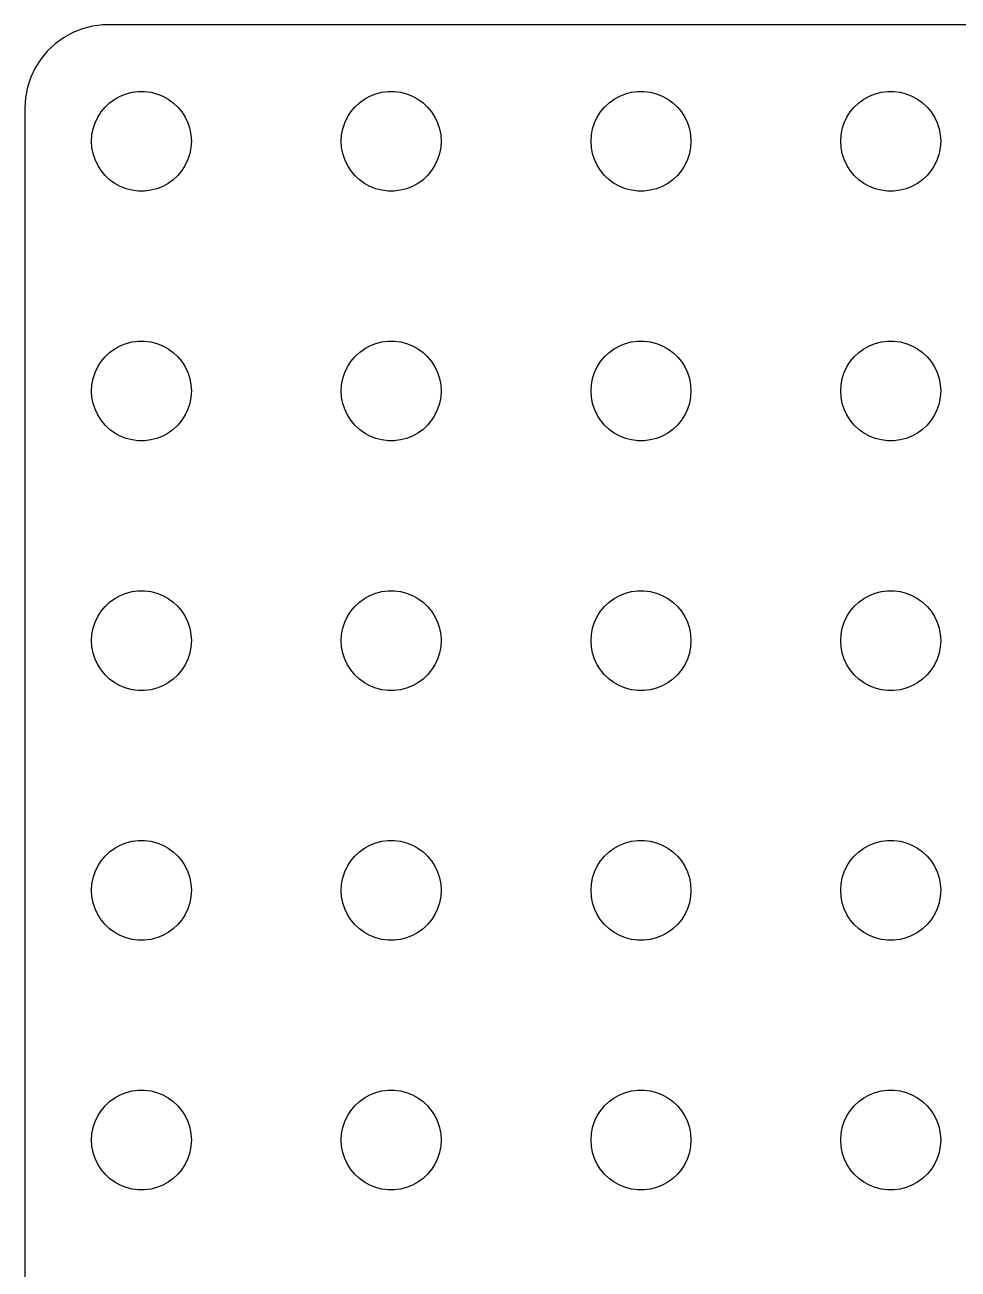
# Model space of a CAD drawing. Header units: metres. Extents: x -210 to 210, y -149 to 149.
# Drawn here: x -209.5 to -153.5, y 74.7 to 149.5 of the extents above; entities that cross this region are included whole.
import ezdxf

# ---------------------------------------------------------------- set-up
doc = ezdxf.new("R2010")
doc.units = ezdxf.units.M

msp = doc.modelspace()

# ---------------------------------------------------------------- linework, layer by layer
for p, q in [((-204.814, 149.49), (-205.437, 149.411)), ((204.814, 149.49), (-204.814, 149.49)), ((-206.629, 149.024), (-207.179, 148.722)), ((-206.045, 149.255), (-206.629, 149.024)), ((-205.437, 149.411), (-206.045, 149.255)), ((-207.687, 148.353), (-208.145, 147.923)), ((-207.179, 148.722), (-207.687, 148.353)), ((-208.545, 147.439), (-208.882, 146.909)), ((-208.145, 147.923), (-208.545, 147.439)), ((-208.882, 146.909), (-209.149, 146.341)), ((-209.149, 146.341), (-209.343, 145.743)), ((-209.461, 145.127), (-209.5, 144.5)), ((-209.343, 145.743), (-209.461, 145.127)), ((-204.412, 144.812), (-204.107, 145.033)), ((-204.107, 145.033), (-203.777, 145.214)), ((-203.777, 145.214), (-203.427, 145.353)), ((-203.427, 145.353), (-203.062, 145.447)), ((-203.062, 145.447), (-202.688, 145.494)), ((-202.688, 145.494), (-202.312, 145.494)), ((-202.312, 145.494), (-201.938, 145.447)), ((-201.938, 145.447), (-201.573, 145.353)), ((-201.573, 145.353), (-201.223, 145.214)), ((-201.223, 145.214), (-200.893, 145.033)), ((-200.893, 145.033), (-200.588, 144.812)), ((-189.412, 144.812), (-189.107, 145.033)), ((-189.107, 145.033), (-188.777, 145.214)), ((-188.777, 145.214), (-188.427, 145.353)), ((-188.427, 145.353), (-188.062, 145.447)), ((-188.062, 145.447), (-187.688, 145.494)), ((-187.688, 145.494), (-187.312, 145.494)), ((-187.312, 145.494), (-186.938, 145.447)), ((-186.938, 145.447), (-186.573, 145.353)), ((-186.573, 145.353), (-186.223, 145.214)), ((-186.223, 145.214), (-185.893, 145.033)), ((-185.893, 145.033), (-185.588, 144.812)), ((-174.412, 144.812), (-174.107, 145.033)), ((-174.107, 145.033), (-173.777, 145.214)), ((-173.777, 145.214), (-173.427, 145.353)), ((-173.427, 145.353), (-173.062, 145.447)), ((-173.062, 145.447), (-172.688, 145.494)), ((-172.688, 145.494), (-172.312, 145.494)), ((-172.312, 145.494), (-171.938, 145.447)), ((-171.938, 145.447), (-171.573, 145.353)), ((-171.573, 145.353), (-171.223, 145.214)), ((-171.223, 145.214), (-170.893, 145.033)), ((-170.893, 145.033), (-170.588, 144.812)), ((-159.412, 144.812), (-159.107, 145.033)), ((-159.107, 145.033), (-158.777, 145.214)), ((-158.777, 145.214), (-158.427, 145.353)), ((-158.427, 145.353), (-158.062, 145.447)), ((-158.062, 145.447), (-157.688, 145.494)), ((-157.688, 145.494), (-157.312, 145.494)), ((-157.312, 145.494), (-156.938, 145.447)), ((-156.938, 145.447), (-156.573, 145.353)), ((-156.573, 145.353), (-156.223, 145.214)), ((-156.223, 145.214), (-155.893, 145.033)), ((-155.893, 145.033), (-155.588, 144.812)), ((-209.5, 144.5), (-209.5, -144.5)), ((-205.129, 143.945), (-204.927, 144.263)), ((-204.927, 144.263), (-204.687, 144.554)), ((-204.687, 144.554), (-204.412, 144.812)), ((-200.588, 144.812), (-200.313, 144.554)), ((-200.313, 144.554), (-200.073, 144.263)), ((-200.073, 144.263), (-199.871, 143.945)), ((-190.129, 143.945), (-189.927, 144.263)), ((-189.927, 144.263), (-189.687, 144.554)), ((-189.687, 144.554), (-189.412, 144.812)), ((-185.588, 144.812), (-185.313, 144.554)), ((-185.313, 144.554), (-185.073, 144.263)), ((-185.073, 144.263), (-184.871, 143.945)), ((-175.129, 143.945), (-174.927, 144.263)), ((-174.927, 144.263), (-174.687, 144.554)), ((-174.687, 144.554), (-174.412, 144.812)), ((-170.588, 144.812), (-170.313, 144.554)), ((-170.313, 144.554), (-170.073, 144.263)), ((-170.073, 144.263), (-169.871, 143.945)), ((-160.129, 143.945), (-159.927, 144.263)), ((-159.927, 144.263), (-159.687, 144.554)), ((-159.687, 144.554), (-159.412, 144.812)), ((-155.588, 144.812), (-155.313, 144.554)), ((-155.313, 144.554), (-155.073, 144.263)), ((-155.073, 144.263), (-154.871, 143.945)), ((-205.406, 143.246), (-205.289, 143.604)), ((-205.289, 143.604), (-205.129, 143.945)), ((-199.871, 143.945), (-199.711, 143.604)), ((-199.711, 143.604), (-199.594, 143.246)), ((-190.406, 143.246), (-190.289, 143.604)), ((-190.289, 143.604), (-190.129, 143.945)), ((-184.871, 143.945), (-184.711, 143.604)), ((-184.711, 143.604), (-184.594, 143.246)), ((-175.406, 143.246), (-175.289, 143.604)), ((-175.289, 143.604), (-175.129, 143.945)), ((-169.871, 143.945), (-169.711, 143.604)), ((-169.711, 143.604), (-169.594, 143.246)), ((-160.406, 143.246), (-160.289, 143.604)), ((-160.289, 143.604), (-160.129, 143.945)), ((-154.871, 143.945), (-154.711, 143.604)), ((-154.711, 143.604), (-154.594, 143.246)), ((-205.5, 142.5), (-205.476, 142.876)), ((-205.476, 142.876), (-205.406, 143.246)), ((-199.594, 143.246), (-199.524, 142.876)), ((-199.524, 142.876), (-199.5, 142.5)), ((-190.5, 142.5), (-190.476, 142.876)), ((-190.476, 142.876), (-190.406, 143.246)), ((-184.594, 143.246), (-184.524, 142.876)), ((-184.524, 142.876), (-184.5, 142.5)), ((-175.5, 142.5), (-175.476, 142.876)), ((-175.476, 142.876), (-175.406, 143.246)), ((-169.594, 143.246), (-169.524, 142.876)), ((-169.524, 142.876), (-169.5, 142.5)), ((-160.5, 142.5), (-160.476, 142.876)), ((-160.476, 142.876), (-160.406, 143.246)), ((-154.594, 143.246), (-154.524, 142.876)), ((-154.524, 142.876), (-154.5, 142.5)), ((-205.476, 142.124), (-205.5, 142.5)), ((-205.406, 141.754), (-205.476, 142.124)), ((-199.524, 142.124), (-199.594, 141.754)), ((-199.5, 142.5), (-199.524, 142.124)), ((-190.476, 142.124), (-190.5, 142.5)), ((-190.406, 141.754), (-190.476, 142.124)), ((-184.524, 142.124), (-184.594, 141.754)), ((-184.5, 142.5), (-184.524, 142.124)), ((-175.476, 142.124), (-175.5, 142.5)), ((-175.406, 141.754), (-175.476, 142.124)), ((-169.524, 142.124), (-169.594, 141.754)), ((-169.5, 142.5), (-169.524, 142.124)), ((-160.476, 142.124), (-160.5, 142.5)), ((-160.406, 141.754), (-160.476, 142.124)), ((-154.524, 142.124), (-154.594, 141.754)), ((-154.5, 142.5), (-154.524, 142.124)), ((-205.289, 141.396), (-205.406, 141.754)), ((-205.129, 141.055), (-205.289, 141.396)), ((-199.711, 141.396), (-199.871, 141.055)), ((-199.594, 141.754), (-199.711, 141.396)), ((-190.289, 141.396), (-190.406, 141.754)), ((-190.129, 141.055), (-190.289, 141.396)), ((-184.711, 141.396), (-184.871, 141.055)), ((-184.594, 141.754), (-184.711, 141.396)), ((-175.289, 141.396), (-175.406, 141.754)), ((-175.129, 141.055), (-175.289, 141.396)), ((-169.711, 141.396), (-169.871, 141.055)), ((-169.594, 141.754), (-169.711, 141.396)), ((-160.289, 141.396), (-160.406, 141.754)), ((-160.129, 141.055), (-160.289, 141.396)), ((-154.711, 141.396), (-154.871, 141.055)), ((-154.594, 141.754), (-154.711, 141.396)), ((-204.927, 140.737), (-205.129, 141.055)), ((-204.687, 140.446), (-204.927, 140.737)), ((-200.073, 140.737), (-200.313, 140.446)), ((-199.871, 141.055), (-200.073, 140.737)), ((-189.927, 140.737), (-190.129, 141.055)), ((-189.687, 140.446), (-189.927, 140.737)), ((-185.073, 140.737), (-185.313, 140.446)), ((-184.871, 141.055), (-185.073, 140.737)), ((-174.927, 140.737), (-175.129, 141.055)), ((-174.687, 140.446), (-174.927, 140.737)), ((-170.073, 140.737), (-170.313, 140.446)), ((-169.871, 141.055), (-170.073, 140.737)), ((-159.927, 140.737), (-160.129, 141.055)), ((-159.687, 140.446), (-159.927, 140.737)), ((-155.073, 140.737), (-155.313, 140.446)), ((-154.871, 141.055), (-155.073, 140.737)), ((-204.412, 140.188), (-204.687, 140.446)), ((-204.107, 139.967), (-204.412, 140.188)), ((-203.777, 139.786), (-204.107, 139.967)), ((-203.427, 139.647), (-203.777, 139.786)), ((-201.223, 139.786), (-201.573, 139.647)), ((-200.893, 139.967), (-201.223, 139.786)), ((-200.588, 140.188), (-200.893, 139.967)), ((-200.313, 140.446), (-200.588, 140.188)), ((-189.412, 140.188), (-189.687, 140.446)), ((-189.107, 139.967), (-189.412, 140.188)), ((-188.777, 139.786), (-189.107, 139.967)), ((-188.427, 139.647), (-188.777, 139.786)), ((-186.223, 139.786), (-186.573, 139.647)), ((-185.893, 139.967), (-186.223, 139.786)), ((-185.588, 140.188), (-185.893, 139.967)), ((-185.313, 140.446), (-185.588, 140.188)), ((-174.412, 140.188), (-174.687, 140.446)), ((-174.107, 139.967), (-174.412, 140.188)), ((-173.777, 139.786), (-174.107, 139.967)), ((-173.427, 139.647), (-173.777, 139.786)), ((-171.223, 139.786), (-171.573, 139.647)), ((-170.893, 139.967), (-171.223, 139.786)), ((-170.588, 140.188), (-170.893, 139.967)), ((-170.313, 140.446), (-170.588, 140.188)), ((-159.412, 140.188), (-159.687, 140.446)), ((-159.107, 139.967), (-159.412, 140.188)), ((-158.777, 139.786), (-159.107, 139.967)), ((-158.427, 139.647), (-158.777, 139.786)), ((-156.223, 139.786), (-156.573, 139.647)), ((-155.893, 139.967), (-156.223, 139.786)), ((-155.588, 140.188), (-155.893, 139.967)), ((-155.313, 140.446), (-155.588, 140.188)), ((-203.062, 139.553), (-203.427, 139.647)), ((-202.688, 139.506), (-203.062, 139.553)), ((-202.312, 139.506), (-202.688, 139.506)), ((-201.938, 139.553), (-202.312, 139.506)), ((-201.573, 139.647), (-201.938, 139.553)), ((-188.062, 139.553), (-188.427, 139.647)), ((-187.688, 139.506), (-188.062, 139.553)), ((-187.312, 139.506), (-187.688, 139.506)), ((-186.938, 139.553), (-187.312, 139.506)), ((-186.573, 139.647), (-186.938, 139.553)), ((-173.062, 139.553), (-173.427, 139.647)), ((-172.688, 139.506), (-173.062, 139.553)), ((-172.312, 139.506), (-172.688, 139.506)), ((-171.938, 139.553), (-172.312, 139.506)), ((-171.573, 139.647), (-171.938, 139.553)), ((-158.062, 139.553), (-158.427, 139.647)), ((-157.688, 139.506), (-158.062, 139.553)), ((-157.312, 139.506), (-157.688, 139.506)), ((-156.938, 139.553), (-157.312, 139.506)), ((-156.573, 139.647), (-156.938, 139.553)), ((-204.107, 130.033), (-203.777, 130.214)), ((-203.777, 130.214), (-203.427, 130.353)), ((-203.427, 130.353), (-203.062, 130.447)), ((-203.062, 130.447), (-202.688, 130.494)), ((-202.688, 130.494), (-202.312, 130.494)), ((-202.312, 130.494), (-201.938, 130.447)), ((-201.938, 130.447), (-201.573, 130.353)), ((-201.573, 130.353), (-201.223, 130.214)), ((-201.223, 130.214), (-200.893, 130.033)), ((-189.107, 130.033), (-188.777, 130.214)), ((-188.777, 130.214), (-188.427, 130.353)), ((-188.427, 130.353), (-188.062, 130.447)), ((-188.062, 130.447), (-187.688, 130.494)), ((-187.688, 130.494), (-187.312, 130.494)), ((-187.312, 130.494), (-186.938, 130.447)), ((-186.938, 130.447), (-186.573, 130.353)), ((-186.573, 130.353), (-186.223, 130.214)), ((-186.223, 130.214), (-185.893, 130.033)), ((-174.107, 130.033), (-173.777, 130.214)), ((-173.777, 130.214), (-173.427, 130.353)), ((-173.427, 130.353), (-173.062, 130.447)), ((-173.062, 130.447), (-172.688, 130.494)), ((-172.688, 130.494), (-172.312, 130.494)), ((-172.312, 130.494), (-171.938, 130.447)), ((-171.938, 130.447), (-171.573, 130.353)), ((-171.573, 130.353), (-171.223, 130.214)), ((-171.223, 130.214), (-170.893, 130.033)), ((-159.107, 130.033), (-158.777, 130.214)), ((-158.777, 130.214), (-158.427, 130.353)), ((-158.427, 130.353), (-158.062, 130.447)), ((-158.062, 130.447), (-157.688, 130.494)), ((-157.688, 130.494), (-157.312, 130.494)), ((-157.312, 130.494), (-156.938, 130.447)), ((-156.938, 130.447), (-156.573, 130.353)), ((-156.573, 130.353), (-156.223, 130.214)), ((-156.223, 130.214), (-155.893, 130.033)), ((-204.927, 129.263), (-204.687, 129.554)), ((-204.687, 129.554), (-204.412, 129.812)), ((-204.412, 129.812), (-204.107, 130.033)), ((-200.893, 130.033), (-200.588, 129.812)), ((-200.588, 129.812), (-200.313, 129.554)), ((-200.313, 129.554), (-200.073, 129.263)), ((-189.927, 129.263), (-189.687, 129.554)), ((-189.687, 129.554), (-189.412, 129.812)), ((-189.412, 129.812), (-189.107, 130.033)), ((-185.893, 130.033), (-185.588, 129.812)), ((-185.588, 129.812), (-185.313, 129.554)), ((-185.313, 129.554), (-185.073, 129.263)), ((-174.927, 129.263), (-174.687, 129.554)), ((-174.687, 129.554), (-174.412, 129.812)), ((-174.412, 129.812), (-174.107, 130.033)), ((-170.893, 130.033), (-170.588, 129.812)), ((-170.588, 129.812), (-170.313, 129.554)), ((-170.313, 129.554), (-170.073, 129.263)), ((-159.927, 129.263), (-159.687, 129.554)), ((-159.687, 129.554), (-159.412, 129.812)), ((-159.412, 129.812), (-159.107, 130.033)), ((-155.893, 130.033), (-155.588, 129.812)), ((-155.588, 129.812), (-155.313, 129.554)), ((-155.313, 129.554), (-155.073, 129.263)), ((-205.406, 128.246), (-205.289, 128.604)), ((-205.289, 128.604), (-205.129, 128.945)), ((-205.129, 128.945), (-204.927, 129.263)), ((-200.073, 129.263), (-199.871, 128.945)), ((-199.871, 128.945), (-199.711, 128.604)), ((-199.711, 128.604), (-199.594, 128.246)), ((-190.406, 128.246), (-190.289, 128.604)), ((-190.289, 128.604), (-190.129, 128.945)), ((-190.129, 128.945), (-189.927, 129.263)), ((-185.073, 129.263), (-184.871, 128.945)), ((-184.871, 128.945), (-184.711, 128.604)), ((-184.711, 128.604), (-184.594, 128.246)), ((-175.406, 128.246), (-175.289, 128.604)), ((-175.289, 128.604), (-175.129, 128.945)), ((-175.129, 128.945), (-174.927, 129.263)), ((-170.073, 129.263), (-169.871, 128.945)), ((-169.871, 128.945), (-169.711, 128.604)), ((-169.711, 128.604), (-169.594, 128.246)), ((-160.406, 128.246), (-160.289, 128.604)), ((-160.289, 128.604), (-160.129, 128.945)), ((-160.129, 128.945), (-159.927, 129.263)), ((-155.073, 129.263), (-154.871, 128.945)), ((-154.871, 128.945), (-154.711, 128.604)), ((-154.711, 128.604), (-154.594, 128.246)), ((-205.5, 127.5), (-205.476, 127.876)), ((-205.476, 127.876), (-205.406, 128.246)), ((-199.594, 128.246), (-199.524, 127.876)), ((-199.524, 127.876), (-199.5, 127.5)), ((-190.5, 127.5), (-190.476, 127.876)), ((-190.476, 127.876), (-190.406, 128.246)), ((-184.594, 128.246), (-184.524, 127.876)), ((-184.524, 127.876), (-184.5, 127.5)), ((-175.5, 127.5), (-175.476, 127.876)), ((-175.476, 127.876), (-175.406, 128.246)), ((-169.594, 128.246), (-169.524, 127.876)), ((-169.524, 127.876), (-169.5, 127.5)), ((-160.5, 127.5), (-160.476, 127.876)), ((-160.476, 127.876), (-160.406, 128.246)), ((-154.594, 128.246), (-154.524, 127.876)), ((-154.524, 127.876), (-154.5, 127.5)), ((-205.476, 127.124), (-205.5, 127.5)), ((-205.406, 126.754), (-205.476, 127.124)), ((-199.524, 127.124), (-199.594, 126.754)), ((-199.5, 127.5), (-199.524, 127.124)), ((-190.476, 127.124), (-190.5, 127.5)), ((-190.406, 126.754), (-190.476, 127.124)), ((-184.524, 127.124), (-184.594, 126.754)), ((-184.5, 127.5), (-184.524, 127.124)), ((-175.476, 127.124), (-175.5, 127.5)), ((-175.406, 126.754), (-175.476, 127.124)), ((-169.524, 127.124), (-169.594, 126.754)), ((-169.5, 127.5), (-169.524, 127.124)), ((-160.476, 127.124), (-160.5, 127.5)), ((-160.406, 126.754), (-160.476, 127.124)), ((-154.524, 127.124), (-154.594, 126.754)), ((-154.5, 127.5), (-154.524, 127.124)), ((-205.289, 126.396), (-205.406, 126.754)), ((-205.129, 126.055), (-205.289, 126.396)), ((-199.711, 126.396), (-199.871, 126.055)), ((-199.594, 126.754), (-199.711, 126.396)), ((-190.289, 126.396), (-190.406, 126.754)), ((-190.129, 126.055), (-190.289, 126.396)), ((-184.711, 126.396), (-184.871, 126.055)), ((-184.594, 126.754), (-184.711, 126.396)), ((-175.289, 126.396), (-175.406, 126.754)), ((-175.129, 126.055), (-175.289, 126.396)), ((-169.711, 126.396), (-169.871, 126.055)), ((-169.594, 126.754), (-169.711, 126.396)), ((-160.289, 126.396), (-160.406, 126.754)), ((-160.129, 126.055), (-160.289, 126.396)), ((-154.711, 126.396), (-154.871, 126.055)), ((-154.594, 126.754), (-154.711, 126.396)), ((-204.927, 125.737), (-205.129, 126.055)), ((-204.687, 125.446), (-204.927, 125.737)), ((-200.073, 125.737), (-200.313, 125.446)), ((-199.871, 126.055), (-200.073, 125.737)), ((-189.927, 125.737), (-190.129, 126.055)), ((-189.687, 125.446), (-189.927, 125.737)), ((-185.073, 125.737), (-185.313, 125.446)), ((-184.871, 126.055), (-185.073, 125.737)), ((-174.927, 125.737), (-175.129, 126.055)), ((-174.687, 125.446), (-174.927, 125.737)), ((-170.073, 125.737), (-170.313, 125.446)), ((-169.871, 126.055), (-170.073, 125.737)), ((-159.927, 125.737), (-160.129, 126.055)), ((-159.687, 125.446), (-159.927, 125.737)), ((-155.073, 125.737), (-155.313, 125.446)), ((-154.871, 126.055), (-155.073, 125.737)), ((-204.412, 125.188), (-204.687, 125.446)), ((-204.107, 124.967), (-204.412, 125.188)), ((-203.777, 124.786), (-204.107, 124.967)), ((-200.893, 124.967), (-201.223, 124.786)), ((-200.588, 125.188), (-200.893, 124.967)), ((-200.313, 125.446), (-200.588, 125.188)), ((-189.412, 125.188), (-189.687, 125.446)), ((-189.107, 124.967), (-189.412, 125.188)), ((-188.777, 124.786), (-189.107, 124.967)), ((-185.893, 124.967), (-186.223, 124.786)), ((-185.588, 125.188), (-185.893, 124.967)), ((-185.313, 125.446), (-185.588, 125.188)), ((-174.412, 125.188), (-174.687, 125.446)), ((-174.107, 124.967), (-174.412, 125.188)), ((-173.777, 124.786), (-174.107, 124.967)), ((-170.893, 124.967), (-171.223, 124.786)), ((-170.588, 125.188), (-170.893, 124.967)), ((-170.313, 125.446), (-170.588, 125.188)), ((-159.412, 125.188), (-159.687, 125.446)), ((-159.107, 124.967), (-159.412, 125.188)), ((-158.777, 124.786), (-159.107, 124.967)), ((-155.893, 124.967), (-156.223, 124.786)), ((-155.588, 125.188), (-155.893, 124.967)), ((-155.313, 125.446), (-155.588, 125.188)), ((-203.427, 124.647), (-203.777, 124.786)), ((-203.062, 124.553), (-203.427, 124.647)), ((-202.688, 124.506), (-203.062, 124.553)), ((-202.312, 124.506), (-202.688, 124.506)), ((-201.938, 124.553), (-202.312, 124.506)), ((-201.573, 124.647), (-201.938, 124.553)), ((-201.223, 124.786), (-201.573, 124.647)), ((-188.427, 124.647), (-188.777, 124.786)), ((-188.062, 124.553), (-188.427, 124.647)), ((-187.688, 124.506), (-188.062, 124.553)), ((-187.312, 124.506), (-187.688, 124.506)), ((-186.938, 124.553), (-187.312, 124.506)), ((-186.573, 124.647), (-186.938, 124.553)), ((-186.223, 124.786), (-186.573, 124.647)), ((-173.427, 124.647), (-173.777, 124.786)), ((-173.062, 124.553), (-173.427, 124.647)), ((-172.688, 124.506), (-173.062, 124.553)), ((-172.312, 124.506), (-172.688, 124.506)), ((-171.938, 124.553), (-172.312, 124.506)), ((-171.573, 124.647), (-171.938, 124.553)), ((-171.223, 124.786), (-171.573, 124.647)), ((-158.427, 124.647), (-158.777, 124.786)), ((-158.062, 124.553), (-158.427, 124.647)), ((-157.688, 124.506), (-158.062, 124.553)), ((-157.312, 124.506), (-157.688, 124.506)), ((-156.938, 124.553), (-157.312, 124.506)), ((-156.573, 124.647), (-156.938, 124.553)), ((-156.223, 124.786), (-156.573, 124.647)), ((-204.107, 115.033), (-203.777, 115.214)), ((-203.777, 115.214), (-203.427, 115.353)), ((-203.427, 115.353), (-203.062, 115.447)), ((-203.062, 115.447), (-202.688, 115.494)), ((-202.688, 115.494), (-202.312, 115.494)), ((-202.312, 115.494), (-201.938, 115.447)), ((-201.938, 115.447), (-201.573, 115.353)), ((-201.573, 115.353), (-201.223, 115.214)), ((-201.223, 115.214), (-200.893, 115.033)), ((-189.107, 115.033), (-188.777, 115.214)), ((-188.777, 115.214), (-188.427, 115.353)), ((-188.427, 115.353), (-188.062, 115.447)), ((-188.062, 115.447), (-187.688, 115.494)), ((-187.688, 115.494), (-187.312, 115.494)), ((-187.312, 115.494), (-186.938, 115.447)), ((-186.938, 115.447), (-186.573, 115.353)), ((-186.573, 115.353), (-186.223, 115.214)), ((-186.223, 115.214), (-185.893, 115.033)), ((-174.107, 115.033), (-173.777, 115.214)), ((-173.777, 115.214), (-173.427, 115.353)), ((-173.427, 115.353), (-173.062, 115.447)), ((-173.062, 115.447), (-172.688, 115.494)), ((-172.688, 115.494), (-172.312, 115.494)), ((-172.312, 115.494), (-171.938, 115.447)), ((-171.938, 115.447), (-171.573, 115.353)), ((-171.573, 115.353), (-171.223, 115.214)), ((-171.223, 115.214), (-170.893, 115.033)), ((-159.107, 115.033), (-158.777, 115.214)), ((-158.777, 115.214), (-158.427, 115.353)), ((-158.427, 115.353), (-158.062, 115.447)), ((-158.062, 115.447), (-157.688, 115.494)), ((-157.688, 115.494), (-157.312, 115.494)), ((-157.312, 115.494), (-156.938, 115.447)), ((-156.938, 115.447), (-156.573, 115.353)), ((-156.573, 115.353), (-156.223, 115.214)), ((-156.223, 115.214), (-155.893, 115.033)), ((-204.927, 114.263), (-204.687, 114.554)), ((-204.687, 114.554), (-204.412, 114.812)), ((-204.412, 114.812), (-204.107, 115.033)), ((-200.893, 115.033), (-200.588, 114.812)), ((-200.588, 114.812), (-200.313, 114.554)), ((-200.313, 114.554), (-200.073, 114.263)), ((-189.927, 114.263), (-189.687, 114.554)), ((-189.687, 114.554), (-189.412, 114.812)), ((-189.412, 114.812), (-189.107, 115.033)), ((-185.893, 115.033), (-185.588, 114.812)), ((-185.588, 114.812), (-185.313, 114.554)), ((-185.313, 114.554), (-185.073, 114.263)), ((-174.927, 114.263), (-174.687, 114.554)), ((-174.687, 114.554), (-174.412, 114.812)), ((-174.412, 114.812), (-174.107, 115.033)), ((-170.893, 115.033), (-170.588, 114.812)), ((-170.588, 114.812), (-170.313, 114.554)), ((-170.313, 114.554), (-170.073, 114.263)), ((-159.927, 114.263), (-159.687, 114.554)), ((-159.687, 114.554), (-159.412, 114.812)), ((-159.412, 114.812), (-159.107, 115.033)), ((-155.893, 115.033), (-155.588, 114.812)), ((-155.588, 114.812), (-155.313, 114.554)), ((-155.313, 114.554), (-155.073, 114.263)), ((-205.289, 113.604), (-205.129, 113.945)), ((-205.129, 113.945), (-204.927, 114.263)), ((-200.073, 114.263), (-199.871, 113.945)), ((-199.871, 113.945), (-199.711, 113.604)), ((-190.289, 113.604), (-190.129, 113.945)), ((-190.129, 113.945), (-189.927, 114.263)), ((-185.073, 114.263), (-184.871, 113.945)), ((-184.871, 113.945), (-184.711, 113.604)), ((-175.289, 113.604), (-175.129, 113.945)), ((-175.129, 113.945), (-174.927, 114.263)), ((-170.073, 114.263), (-169.871, 113.945)), ((-169.871, 113.945), (-169.711, 113.604)), ((-160.289, 113.604), (-160.129, 113.945)), ((-160.129, 113.945), (-159.927, 114.263)), ((-155.073, 114.263), (-154.871, 113.945)), ((-154.871, 113.945), (-154.711, 113.604)), ((-205.5, 112.5), (-205.476, 112.876)), ((-205.476, 112.876), (-205.406, 113.246)), ((-205.406, 113.246), (-205.289, 113.604)), ((-199.711, 113.604), (-199.594, 113.246)), ((-199.594, 113.246), (-199.524, 112.876)), ((-199.524, 112.876), (-199.5, 112.5)), ((-190.5, 112.5), (-190.476, 112.876)), ((-190.476, 112.876), (-190.406, 113.246)), ((-190.406, 113.246), (-190.289, 113.604)), ((-184.711, 113.604), (-184.594, 113.246)), ((-184.594, 113.246), (-184.524, 112.876)), ((-184.524, 112.876), (-184.5, 112.5)), ((-175.5, 112.5), (-175.476, 112.876)), ((-175.476, 112.876), (-175.406, 113.246)), ((-175.406, 113.246), (-175.289, 113.604)), ((-169.711, 113.604), (-169.594, 113.246)), ((-169.594, 113.246), (-169.524, 112.876)), ((-169.524, 112.876), (-169.5, 112.5)), ((-160.5, 112.5), (-160.476, 112.876)), ((-160.476, 112.876), (-160.406, 113.246)), ((-160.406, 113.246), (-160.289, 113.604)), ((-154.711, 113.604), (-154.594, 113.246)), ((-154.594, 113.246), (-154.524, 112.876)), ((-154.524, 112.876), (-154.5, 112.5)), ((-205.476, 112.124), (-205.5, 112.5)), ((-205.406, 111.754), (-205.476, 112.124)), ((-199.524, 112.124), (-199.594, 111.754)), ((-199.5, 112.5), (-199.524, 112.124)), ((-190.476, 112.124), (-190.5, 112.5)), ((-190.406, 111.754), (-190.476, 112.124)), ((-184.524, 112.124), (-184.594, 111.754)), ((-184.5, 112.5), (-184.524, 112.124)), ((-175.476, 112.124), (-175.5, 112.5)), ((-175.406, 111.754), (-175.476, 112.124)), ((-169.524, 112.124), (-169.594, 111.754)), ((-169.5, 112.5), (-169.524, 112.124)), ((-160.476, 112.124), (-160.5, 112.5)), ((-160.406, 111.754), (-160.476, 112.124)), ((-154.524, 112.124), (-154.594, 111.754)), ((-154.5, 112.5), (-154.524, 112.124)), ((-205.289, 111.396), (-205.406, 111.754)), ((-205.129, 111.055), (-205.289, 111.396)), ((-199.711, 111.396), (-199.871, 111.055)), ((-199.594, 111.754), (-199.711, 111.396)), ((-190.289, 111.396), (-190.406, 111.754)), ((-190.129, 111.055), (-190.289, 111.396)), ((-184.711, 111.396), (-184.871, 111.055)), ((-184.594, 111.754), (-184.711, 111.396)), ((-175.289, 111.396), (-175.406, 111.754)), ((-175.129, 111.055), (-175.289, 111.396)), ((-169.711, 111.396), (-169.871, 111.055)), ((-169.594, 111.754), (-169.711, 111.396)), ((-160.289, 111.396), (-160.406, 111.754)), ((-160.129, 111.055), (-160.289, 111.396)), ((-154.711, 111.396), (-154.871, 111.055)), ((-154.594, 111.754), (-154.711, 111.396)), ((-204.927, 110.737), (-205.129, 111.055)), ((-204.687, 110.446), (-204.927, 110.737)), ((-200.073, 110.737), (-200.313, 110.446)), ((-199.871, 111.055), (-200.073, 110.737)), ((-189.927, 110.737), (-190.129, 111.055)), ((-189.687, 110.446), (-189.927, 110.737)), ((-185.073, 110.737), (-185.313, 110.446)), ((-184.871, 111.055), (-185.073, 110.737)), ((-174.927, 110.737), (-175.129, 111.055)), ((-174.687, 110.446), (-174.927, 110.737)), ((-170.073, 110.737), (-170.313, 110.446)), ((-169.871, 111.055), (-170.073, 110.737)), ((-159.927, 110.737), (-160.129, 111.055)), ((-159.687, 110.446), (-159.927, 110.737)), ((-155.073, 110.737), (-155.313, 110.446)), ((-154.871, 111.055), (-155.073, 110.737)), ((-204.412, 110.188), (-204.687, 110.446)), ((-204.107, 109.967), (-204.412, 110.188)), ((-203.777, 109.786), (-204.107, 109.967)), ((-200.893, 109.967), (-201.223, 109.786)), ((-200.588, 110.188), (-200.893, 109.967)), ((-200.313, 110.446), (-200.588, 110.188)), ((-189.412, 110.188), (-189.687, 110.446)), ((-189.107, 109.967), (-189.412, 110.188)), ((-188.777, 109.786), (-189.107, 109.967)), ((-185.893, 109.967), (-186.223, 109.786)), ((-185.588, 110.188), (-185.893, 109.967)), ((-185.313, 110.446), (-185.588, 110.188)), ((-174.412, 110.188), (-174.687, 110.446)), ((-174.107, 109.967), (-174.412, 110.188)), ((-173.777, 109.786), (-174.107, 109.967)), ((-170.893, 109.967), (-171.223, 109.786)), ((-170.588, 110.188), (-170.893, 109.967)), ((-170.313, 110.446), (-170.588, 110.188)), ((-159.412, 110.188), (-159.687, 110.446)), ((-159.107, 109.967), (-159.412, 110.188)), ((-158.777, 109.786), (-159.107, 109.967)), ((-155.893, 109.967), (-156.223, 109.786)), ((-155.588, 110.188), (-155.893, 109.967)), ((-155.313, 110.446), (-155.588, 110.188)), ((-203.427, 109.647), (-203.777, 109.786)), ((-203.062, 109.553), (-203.427, 109.647)), ((-202.688, 109.506), (-203.062, 109.553)), ((-202.312, 109.506), (-202.688, 109.506)), ((-201.938, 109.553), (-202.312, 109.506)), ((-201.573, 109.647), (-201.938, 109.553)), ((-201.223, 109.786), (-201.573, 109.647)), ((-188.427, 109.647), (-188.777, 109.786)), ((-188.062, 109.553), (-188.427, 109.647)), ((-187.688, 109.506), (-188.062, 109.553)), ((-187.312, 109.506), (-187.688, 109.506)), ((-186.938, 109.553), (-187.312, 109.506)), ((-186.573, 109.647), (-186.938, 109.553)), ((-186.223, 109.786), (-186.573, 109.647)), ((-173.427, 109.647), (-173.777, 109.786)), ((-173.062, 109.553), (-173.427, 109.647)), ((-172.688, 109.506), (-173.062, 109.553)), ((-172.312, 109.506), (-172.688, 109.506)), ((-171.938, 109.553), (-172.312, 109.506)), ((-171.573, 109.647), (-171.938, 109.553)), ((-171.223, 109.786), (-171.573, 109.647)), ((-158.427, 109.647), (-158.777, 109.786)), ((-158.062, 109.553), (-158.427, 109.647)), ((-157.688, 109.506), (-158.062, 109.553)), ((-157.312, 109.506), (-157.688, 109.506)), ((-156.938, 109.553), (-157.312, 109.506)), ((-156.573, 109.647), (-156.938, 109.553)), ((-156.223, 109.786), (-156.573, 109.647)), ((-204.107, 100.033), (-203.777, 100.214)), ((-203.777, 100.214), (-203.427, 100.353)), ((-203.427, 100.353), (-203.062, 100.447)), ((-203.062, 100.447), (-202.688, 100.494)), ((-202.688, 100.494), (-202.312, 100.494)), ((-202.312, 100.494), (-201.938, 100.447)), ((-201.938, 100.447), (-201.573, 100.353)), ((-201.573, 100.353), (-201.223, 100.214)), ((-201.223, 100.214), (-200.893, 100.033)), ((-189.107, 100.033), (-188.777, 100.214)), ((-188.777, 100.214), (-188.427, 100.353)), ((-188.427, 100.353), (-188.062, 100.447)), ((-188.062, 100.447), (-187.688, 100.494)), ((-187.688, 100.494), (-187.312, 100.494)), ((-187.312, 100.494), (-186.938, 100.447)), ((-186.938, 100.447), (-186.573, 100.353)), ((-186.573, 100.353), (-186.223, 100.214)), ((-186.223, 100.214), (-185.893, 100.033)), ((-174.107, 100.033), (-173.777, 100.214)), ((-173.777, 100.214), (-173.427, 100.353)), ((-173.427, 100.353), (-173.062, 100.447)), ((-173.062, 100.447), (-172.688, 100.494)), ((-172.688, 100.494), (-172.312, 100.494)), ((-172.312, 100.494), (-171.938, 100.447)), ((-171.938, 100.447), (-171.573, 100.353)), ((-171.573, 100.353), (-171.223, 100.214)), ((-171.223, 100.214), (-170.893, 100.033)), ((-159.107, 100.033), (-158.777, 100.214)), ((-158.777, 100.214), (-158.427, 100.353)), ((-158.427, 100.353), (-158.062, 100.447)), ((-158.062, 100.447), (-157.688, 100.494)), ((-157.688, 100.494), (-157.312, 100.494)), ((-157.312, 100.494), (-156.938, 100.447)), ((-156.938, 100.447), (-156.573, 100.353)), ((-156.573, 100.353), (-156.223, 100.214)), ((-156.223, 100.214), (-155.893, 100.033)), ((-204.927, 99.2634), (-204.687, 99.5536)), ((-204.687, 99.5536), (-204.412, 99.8115)), ((-204.412, 99.8115), (-204.107, 100.033)), ((-200.893, 100.033), (-200.588, 99.8115)), ((-200.588, 99.8115), (-200.313, 99.5536)), ((-200.313, 99.5536), (-200.073, 99.2634)), ((-189.927, 99.2634), (-189.687, 99.5536)), ((-189.687, 99.5536), (-189.412, 99.8115)), ((-189.412, 99.8115), (-189.107, 100.033)), ((-185.893, 100.033), (-185.588, 99.8115)), ((-185.588, 99.8115), (-185.313, 99.5536)), ((-185.313, 99.5536), (-185.073, 99.2634)), ((-174.927, 99.2634), (-174.687, 99.5536)), ((-174.687, 99.5536), (-174.412, 99.8115)), ((-174.412, 99.8115), (-174.107, 100.033)), ((-170.893, 100.033), (-170.588, 99.8115)), ((-170.588, 99.8115), (-170.313, 99.5536)), ((-170.313, 99.5536), (-170.073, 99.2634)), ((-159.927, 99.2634), (-159.687, 99.5536)), ((-159.687, 99.5536), (-159.412, 99.8115)), ((-159.412, 99.8115), (-159.107, 100.033)), ((-155.893, 100.033), (-155.588, 99.8115)), ((-155.588, 99.8115), (-155.313, 99.5536)), ((-155.313, 99.5536), (-155.073, 99.2634)), ((-205.289, 98.6044), (-205.129, 98.9453)), ((-205.129, 98.9453), (-204.927, 99.2634)), ((-200.073, 99.2634), (-199.871, 98.9453)), ((-199.871, 98.9453), (-199.711, 98.6044)), ((-190.289, 98.6044), (-190.129, 98.9453)), ((-190.129, 98.9453), (-189.927, 99.2634)), ((-185.073, 99.2634), (-184.871, 98.9453)), ((-184.871, 98.9453), (-184.711, 98.6044)), ((-175.289, 98.6044), (-175.129, 98.9453)), ((-175.129, 98.9453), (-174.927, 99.2634)), ((-170.073, 99.2634), (-169.871, 98.9453)), ((-169.871, 98.9453), (-169.711, 98.6044)), ((-160.289, 98.6044), (-160.129, 98.9453)), ((-160.129, 98.9453), (-159.927, 99.2634)), ((-155.073, 99.2634), (-154.871, 98.9453)), ((-154.871, 98.9453), (-154.711, 98.6044)), ((-205.476, 97.876), (-205.406, 98.2461)), ((-205.406, 98.2461), (-205.289, 98.6044)), ((-199.711, 98.6044), (-199.594, 98.2461)), ((-199.594, 98.2461), (-199.524, 97.876)), ((-190.476, 97.876), (-190.406, 98.2461)), ((-190.406, 98.2461), (-190.289, 98.6044)), ((-184.711, 98.6044), (-184.594, 98.2461)), ((-184.594, 98.2461), (-184.524, 97.876)), ((-175.476, 97.876), (-175.406, 98.2461)), ((-175.406, 98.2461), (-175.289, 98.6044)), ((-169.711, 98.6044), (-169.594, 98.2461)), ((-169.594, 98.2461), (-169.524, 97.876)), ((-160.476, 97.876), (-160.406, 98.2461)), ((-160.406, 98.2461), (-160.289, 98.6044)), ((-154.711, 98.6044), (-154.594, 98.2461)), ((-154.594, 98.2461), (-154.524, 97.876)), ((-205.5, 97.5), (-205.476, 97.876)), ((-205.476, 97.124), (-205.5, 97.5)), ((-199.524, 97.876), (-199.5, 97.5)), ((-199.5, 97.5), (-199.524, 97.124)), ((-190.5, 97.5), (-190.476, 97.876)), ((-190.476, 97.124), (-190.5, 97.5)), ((-184.524, 97.876), (-184.5, 97.5)), ((-184.5, 97.5), (-184.524, 97.124)), ((-175.5, 97.5), (-175.476, 97.876)), ((-175.476, 97.124), (-175.5, 97.5)), ((-169.524, 97.876), (-169.5, 97.5)), ((-169.5, 97.5), (-169.524, 97.124)), ((-160.5, 97.5), (-160.476, 97.876)), ((-160.476, 97.124), (-160.5, 97.5)), ((-154.524, 97.876), (-154.5, 97.5)), ((-154.5, 97.5), (-154.524, 97.124)), ((-205.406, 96.7539), (-205.476, 97.124)), ((-205.289, 96.3956), (-205.406, 96.7539)), ((-199.594, 96.7539), (-199.711, 96.3956)), ((-199.524, 97.124), (-199.594, 96.7539)), ((-190.406, 96.7539), (-190.476, 97.124)), ((-190.289, 96.3956), (-190.406, 96.7539)), ((-184.594, 96.7539), (-184.711, 96.3956)), ((-184.524, 97.124), (-184.594, 96.7539)), ((-175.406, 96.7539), (-175.476, 97.124)), ((-175.289, 96.3956), (-175.406, 96.7539)), ((-169.594, 96.7539), (-169.711, 96.3956)), ((-169.524, 97.124), (-169.594, 96.7539)), ((-160.406, 96.7539), (-160.476, 97.124)), ((-160.289, 96.3956), (-160.406, 96.7539)), ((-154.594, 96.7539), (-154.711, 96.3956)), ((-154.524, 97.124), (-154.594, 96.7539)), ((-205.129, 96.0547), (-205.289, 96.3956)), ((-204.927, 95.7366), (-205.129, 96.0547)), ((-204.687, 95.4464), (-204.927, 95.7366)), ((-200.073, 95.7366), (-200.313, 95.4464)), ((-199.871, 96.0547), (-200.073, 95.7366)), ((-199.711, 96.3956), (-199.871, 96.0547)), ((-190.129, 96.0547), (-190.289, 96.3956)), ((-189.927, 95.7366), (-190.129, 96.0547)), ((-189.687, 95.4464), (-189.927, 95.7366)), ((-185.073, 95.7366), (-185.313, 95.4464)), ((-184.871, 96.0547), (-185.073, 95.7366)), ((-184.711, 96.3956), (-184.871, 96.0547)), ((-175.129, 96.0547), (-175.289, 96.3956)), ((-174.927, 95.7366), (-175.129, 96.0547)), ((-174.687, 95.4464), (-174.927, 95.7366)), ((-170.073, 95.7366), (-170.313, 95.4464)), ((-169.871, 96.0547), (-170.073, 95.7366)), ((-169.711, 96.3956), (-169.871, 96.0547)), ((-160.129, 96.0547), (-160.289, 96.3956)), ((-159.927, 95.7366), (-160.129, 96.0547)), ((-159.687, 95.4464), (-159.927, 95.7366)), ((-155.073, 95.7366), (-155.313, 95.4464)), ((-154.871, 96.0547), (-155.073, 95.7366)), ((-154.711, 96.3956), (-154.871, 96.0547)), ((-204.412, 95.1885), (-204.687, 95.4464)), ((-204.107, 94.967), (-204.412, 95.1885)), ((-203.777, 94.7855), (-204.107, 94.967)), ((-200.893, 94.967), (-201.223, 94.7855)), ((-200.588, 95.1885), (-200.893, 94.967)), ((-200.313, 95.4464), (-200.588, 95.1885)), ((-189.412, 95.1885), (-189.687, 95.4464)), ((-189.107, 94.967), (-189.412, 95.1885)), ((-188.777, 94.7855), (-189.107, 94.967)), ((-185.893, 94.967), (-186.223, 94.7855)), ((-185.588, 95.1885), (-185.893, 94.967)), ((-185.313, 95.4464), (-185.588, 95.1885)), ((-174.412, 95.1885), (-174.687, 95.4464)), ((-174.107, 94.967), (-174.412, 95.1885)), ((-173.777, 94.7855), (-174.107, 94.967)), ((-170.893, 94.967), (-171.223, 94.7855)), ((-170.588, 95.1885), (-170.893, 94.967)), ((-170.313, 95.4464), (-170.588, 95.1885)), ((-159.412, 95.1885), (-159.687, 95.4464)), ((-159.107, 94.967), (-159.412, 95.1885)), ((-158.777, 94.7855), (-159.107, 94.967)), ((-155.893, 94.967), (-156.223, 94.7855)), ((-155.588, 95.1885), (-155.893, 94.967)), ((-155.313, 95.4464), (-155.588, 95.1885)), ((-203.427, 94.6468), (-203.777, 94.7855)), ((-203.062, 94.5531), (-203.427, 94.6468)), ((-202.688, 94.5059), (-203.062, 94.5531)), ((-202.312, 94.5059), (-202.688, 94.5059)), ((-201.938, 94.5531), (-202.312, 94.5059)), ((-201.573, 94.6468), (-201.938, 94.5531)), ((-201.223, 94.7855), (-201.573, 94.6468)), ((-188.427, 94.6468), (-188.777, 94.7855)), ((-188.062, 94.5531), (-188.427, 94.6468)), ((-187.688, 94.5059), (-188.062, 94.5531)), ((-187.312, 94.5059), (-187.688, 94.5059)), ((-186.938, 94.5531), (-187.312, 94.5059)), ((-186.573, 94.6468), (-186.938, 94.5531)), ((-186.223, 94.7855), (-186.573, 94.6468)), ((-173.427, 94.6468), (-173.777, 94.7855)), ((-173.062, 94.5531), (-173.427, 94.6468)), ((-172.688, 94.5059), (-173.062, 94.5531)), ((-172.312, 94.5059), (-172.688, 94.5059)), ((-171.938, 94.5531), (-172.312, 94.5059)), ((-171.573, 94.6468), (-171.938, 94.5531)), ((-171.223, 94.7855), (-171.573, 94.6468)), ((-158.427, 94.6468), (-158.777, 94.7855)), ((-158.062, 94.5531), (-158.427, 94.6468)), ((-157.688, 94.5059), (-158.062, 94.5531)), ((-157.312, 94.5059), (-157.688, 94.5059)), ((-156.938, 94.5531), (-157.312, 94.5059)), ((-156.573, 94.6468), (-156.938, 94.5531)), ((-156.223, 94.7855), (-156.573, 94.6468)), ((-204.107, 85.033), (-203.777, 85.2145)), ((-203.777, 85.2145), (-203.427, 85.3532)), ((-203.427, 85.3532), (-203.062, 85.4469)), ((-203.062, 85.4469), (-202.688, 85.4941)), ((-202.688, 85.4941), (-202.312, 85.4941)), ((-202.312, 85.4941), (-201.938, 85.4469)), ((-201.938, 85.4469), (-201.573, 85.3532)), ((-201.573, 85.3532), (-201.223, 85.2145)), ((-201.223, 85.2145), (-200.893, 85.033)), ((-189.107, 85.033), (-188.777, 85.2145)), ((-188.777, 85.2145), (-188.427, 85.3532)), ((-188.427, 85.3532), (-188.062, 85.4469)), ((-188.062, 85.4469), (-187.688, 85.4941)), ((-187.688, 85.4941), (-187.312, 85.4941)), ((-187.312, 85.4941), (-186.938, 85.4469)), ((-186.938, 85.4469), (-186.573, 85.3532)), ((-186.573, 85.3532), (-186.223, 85.2145)), ((-186.223, 85.2145), (-185.893, 85.033)), ((-174.107, 85.033), (-173.777, 85.2145)), ((-173.777, 85.2145), (-173.427, 85.3532)), ((-173.427, 85.3532), (-173.062, 85.4469)), ((-173.062, 85.4469), (-172.688, 85.4941)), ((-172.688, 85.4941), (-172.312, 85.4941)), ((-172.312, 85.4941), (-171.938, 85.4469)), ((-171.938, 85.4469), (-171.573, 85.3532)), ((-171.573, 85.3532), (-171.223, 85.2145)), ((-171.223, 85.2145), (-170.893, 85.033)), ((-159.107, 85.033), (-158.777, 85.2145)), ((-158.777, 85.2145), (-158.427, 85.3532)), ((-158.427, 85.3532), (-158.062, 85.4469)), ((-158.062, 85.4469), (-157.688, 85.4941)), ((-157.688, 85.4941), (-157.312, 85.4941)), ((-157.312, 85.4941), (-156.938, 85.4469)), ((-156.938, 85.4469), (-156.573, 85.3532)), ((-156.573, 85.3532), (-156.223, 85.2145)), ((-156.223, 85.2145), (-155.893, 85.033)), ((-204.927, 84.2634), (-204.687, 84.5536)), ((-204.687, 84.5536), (-204.412, 84.8115)), ((-204.412, 84.8115), (-204.107, 85.033)), ((-200.893, 85.033), (-200.588, 84.8115)), ((-200.588, 84.8115), (-200.313, 84.5536)), ((-200.313, 84.5536), (-200.073, 84.2634)), ((-189.927, 84.2634), (-189.687, 84.5536)), ((-189.687, 84.5536), (-189.412, 84.8115)), ((-189.412, 84.8115), (-189.107, 85.033)), ((-185.893, 85.033), (-185.588, 84.8115)), ((-185.588, 84.8115), (-185.313, 84.5536)), ((-185.313, 84.5536), (-185.073, 84.2634)), ((-174.927, 84.2634), (-174.687, 84.5536)), ((-174.687, 84.5536), (-174.412, 84.8115)), ((-174.412, 84.8115), (-174.107, 85.033)), ((-170.893, 85.033), (-170.588, 84.8115)), ((-170.588, 84.8115), (-170.313, 84.5536)), ((-170.313, 84.5536), (-170.073, 84.2634)), ((-159.927, 84.2634), (-159.687, 84.5536)), ((-159.687, 84.5536), (-159.412, 84.8115)), ((-159.412, 84.8115), (-159.107, 85.033)), ((-155.893, 85.033), (-155.588, 84.8115)), ((-155.588, 84.8115), (-155.313, 84.5536)), ((-155.313, 84.5536), (-155.073, 84.2634)), ((-205.289, 83.6044), (-205.129, 83.9453)), ((-205.129, 83.9453), (-204.927, 84.2634)), ((-200.073, 84.2634), (-199.871, 83.9453)), ((-199.871, 83.9453), (-199.711, 83.6044)), ((-190.289, 83.6044), (-190.129, 83.9453)), ((-190.129, 83.9453), (-189.927, 84.2634)), ((-185.073, 84.2634), (-184.871, 83.9453)), ((-184.871, 83.9453), (-184.711, 83.6044)), ((-175.289, 83.6044), (-175.129, 83.9453)), ((-175.129, 83.9453), (-174.927, 84.2634)), ((-170.073, 84.2634), (-169.871, 83.9453)), ((-169.871, 83.9453), (-169.711, 83.6044)), ((-160.289, 83.6044), (-160.129, 83.9453)), ((-160.129, 83.9453), (-159.927, 84.2634)), ((-155.073, 84.2634), (-154.871, 83.9453)), ((-154.871, 83.9453), (-154.711, 83.6044)), ((-205.476, 82.876), (-205.406, 83.2461)), ((-205.406, 83.2461), (-205.289, 83.6044)), ((-199.711, 83.6044), (-199.594, 83.2461)), ((-199.594, 83.2461), (-199.524, 82.876)), ((-190.476, 82.876), (-190.406, 83.2461)), ((-190.406, 83.2461), (-190.289, 83.6044)), ((-184.711, 83.6044), (-184.594, 83.2461)), ((-184.594, 83.2461), (-184.524, 82.876)), ((-175.476, 82.876), (-175.406, 83.2461)), ((-175.406, 83.2461), (-175.289, 83.6044)), ((-169.711, 83.6044), (-169.594, 83.2461)), ((-169.594, 83.2461), (-169.524, 82.876)), ((-160.476, 82.876), (-160.406, 83.2461)), ((-160.406, 83.2461), (-160.289, 83.6044)), ((-154.711, 83.6044), (-154.594, 83.2461)), ((-154.594, 83.2461), (-154.524, 82.876)), ((-205.5, 82.5), (-205.476, 82.876)), ((-205.476, 82.124), (-205.5, 82.5)), ((-199.524, 82.876), (-199.5, 82.5)), ((-199.5, 82.5), (-199.524, 82.124)), ((-190.5, 82.5), (-190.476, 82.876)), ((-190.476, 82.124), (-190.5, 82.5)), ((-184.524, 82.876), (-184.5, 82.5)), ((-184.5, 82.5), (-184.524, 82.124)), ((-175.5, 82.5), (-175.476, 82.876)), ((-175.476, 82.124), (-175.5, 82.5)), ((-169.524, 82.876), (-169.5, 82.5)), ((-169.5, 82.5), (-169.524, 82.124)), ((-160.5, 82.5), (-160.476, 82.876)), ((-160.476, 82.124), (-160.5, 82.5)), ((-154.524, 82.876), (-154.5, 82.5)), ((-154.5, 82.5), (-154.524, 82.124)), ((-205.406, 81.7539), (-205.476, 82.124)), ((-205.289, 81.3956), (-205.406, 81.7539)), ((-199.594, 81.7539), (-199.711, 81.3956)), ((-199.524, 82.124), (-199.594, 81.7539)), ((-190.406, 81.7539), (-190.476, 82.124)), ((-190.289, 81.3956), (-190.406, 81.7539)), ((-184.594, 81.7539), (-184.711, 81.3956)), ((-184.524, 82.124), (-184.594, 81.7539)), ((-175.406, 81.7539), (-175.476, 82.124)), ((-175.289, 81.3956), (-175.406, 81.7539)), ((-169.594, 81.7539), (-169.711, 81.3956)), ((-169.524, 82.124), (-169.594, 81.7539)), ((-160.406, 81.7539), (-160.476, 82.124)), ((-160.289, 81.3956), (-160.406, 81.7539)), ((-154.594, 81.7539), (-154.711, 81.3956)), ((-154.524, 82.124), (-154.594, 81.7539)), ((-205.129, 81.0547), (-205.289, 81.3956)), ((-204.927, 80.7366), (-205.129, 81.0547)), ((-204.687, 80.4464), (-204.927, 80.7366)), ((-200.073, 80.7366), (-200.313, 80.4464)), ((-199.871, 81.0547), (-200.073, 80.7366)), ((-199.711, 81.3956), (-199.871, 81.0547)), ((-190.129, 81.0547), (-190.289, 81.3956)), ((-189.927, 80.7366), (-190.129, 81.0547)), ((-189.687, 80.4464), (-189.927, 80.7366)), ((-185.073, 80.7366), (-185.313, 80.4464)), ((-184.871, 81.0547), (-185.073, 80.7366)), ((-184.711, 81.3956), (-184.871, 81.0547)), ((-175.129, 81.0547), (-175.289, 81.3956)), ((-174.927, 80.7366), (-175.129, 81.0547)), ((-174.687, 80.4464), (-174.927, 80.7366)), ((-170.073, 80.7366), (-170.313, 80.4464)), ((-169.871, 81.0547), (-170.073, 80.7366)), ((-169.711, 81.3956), (-169.871, 81.0547)), ((-160.129, 81.0547), (-160.289, 81.3956)), ((-159.927, 80.7366), (-160.129, 81.0547)), ((-159.687, 80.4464), (-159.927, 80.7366)), ((-155.073, 80.7366), (-155.313, 80.4464)), ((-154.871, 81.0547), (-155.073, 80.7366)), ((-154.711, 81.3956), (-154.871, 81.0547)), ((-204.412, 80.1885), (-204.687, 80.4464)), ((-204.107, 79.967), (-204.412, 80.1885)), ((-200.588, 80.1885), (-200.893, 79.967)), ((-200.313, 80.4464), (-200.588, 80.1885)), ((-189.412, 80.1885), (-189.687, 80.4464)), ((-189.107, 79.967), (-189.412, 80.1885)), ((-185.588, 80.1885), (-185.893, 79.967)), ((-185.313, 80.4464), (-185.588, 80.1885)), ((-174.412, 80.1885), (-174.687, 80.4464)), ((-174.107, 79.967), (-174.412, 80.1885)), ((-170.588, 80.1885), (-170.893, 79.967)), ((-170.313, 80.4464), (-170.588, 80.1885)), ((-159.412, 80.1885), (-159.687, 80.4464)), ((-159.107, 79.967), (-159.412, 80.1885)), ((-155.588, 80.1885), (-155.893, 79.967)), ((-155.313, 80.4464), (-155.588, 80.1885)), ((-203.777, 79.7855), (-204.107, 79.967)), ((-203.427, 79.6468), (-203.777, 79.7855)), ((-203.062, 79.5531), (-203.427, 79.6468)), ((-202.688, 79.5059), (-203.062, 79.5531)), ((-202.312, 79.5059), (-202.688, 79.5059)), ((-201.938, 79.5531), (-202.312, 79.5059)), ((-201.573, 79.6468), (-201.938, 79.5531)), ((-201.223, 79.7855), (-201.573, 79.6468)), ((-200.893, 79.967), (-201.223, 79.7855)), ((-188.777, 79.7855), (-189.107, 79.967)), ((-188.427, 79.6468), (-188.777, 79.7855)), ((-188.062, 79.5531), (-188.427, 79.6468)), ((-187.688, 79.5059), (-188.062, 79.5531)), ((-187.312, 79.5059), (-187.688, 79.5059)), ((-186.938, 79.5531), (-187.312, 79.5059)), ((-186.573, 79.6468), (-186.938, 79.5531)), ((-186.223, 79.7855), (-186.573, 79.6468)), ((-185.893, 79.967), (-186.223, 79.7855)), ((-173.777, 79.7855), (-174.107, 79.967)), ((-173.427, 79.6468), (-173.777, 79.7855)), ((-173.062, 79.5531), (-173.427, 79.6468)), ((-172.688, 79.5059), (-173.062, 79.5531)), ((-172.312, 79.5059), (-172.688, 79.5059)), ((-171.938, 79.5531), (-172.312, 79.5059)), ((-171.573, 79.6468), (-171.938, 79.5531)), ((-171.223, 79.7855), (-171.573, 79.6468)), ((-170.893, 79.967), (-171.223, 79.7855)), ((-158.777, 79.7855), (-159.107, 79.967)), ((-158.427, 79.6468), (-158.777, 79.7855)), ((-158.062, 79.5531), (-158.427, 79.6468)), ((-157.688, 79.5059), (-158.062, 79.5531)), ((-157.312, 79.5059), (-157.688, 79.5059)), ((-156.938, 79.5531), (-157.312, 79.5059)), ((-156.573, 79.6468), (-156.938, 79.5531)), ((-156.223, 79.7855), (-156.573, 79.6468)), ((-155.893, 79.967), (-156.223, 79.7855))]:
    msp.add_line(p, q)

doc.saveas('drawing.dxf')
